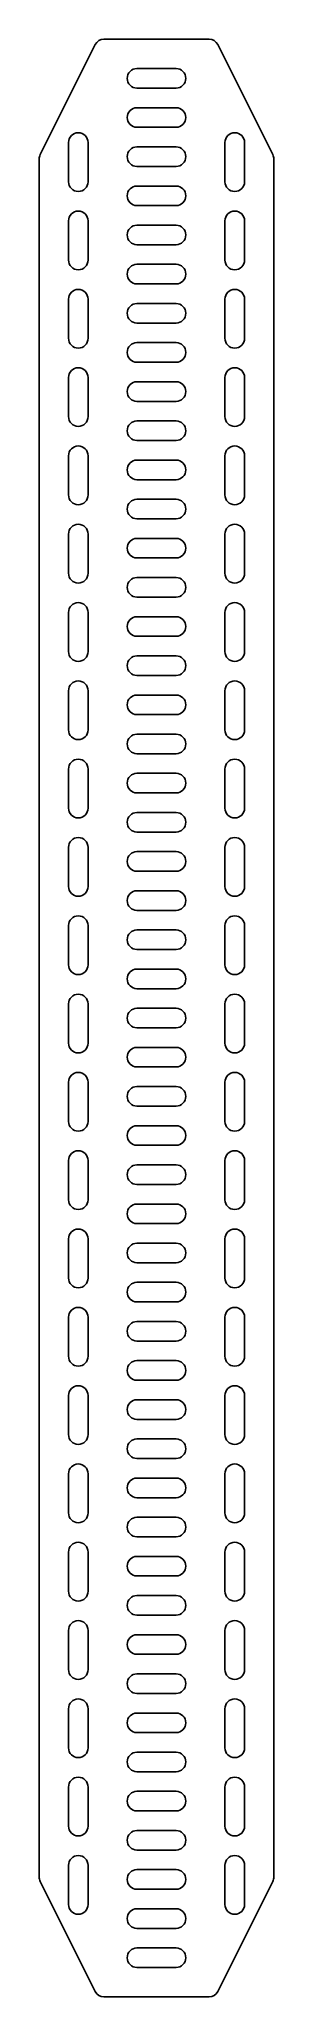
# Model space of a CAD drawing. Header units: millimetres. Extents: x 2149 to 2269, y 1382 to 2382.
import ezdxf

# ---------------------------------------------------------------- set-up
doc = ezdxf.new("R2010")
doc.units = ezdxf.units.MM

msp = doc.modelspace()

# ---------------------------------------------------------------- linework, layer by layer
for p, q in [((2181.7, 2381.8), (2235.5, 2381.8)), ((2177.2, 2379.1), (2149.1, 2322.9)), ((2268.1, 2322.9), (2240, 2379.1)), ((2198.6, 2366.8), (2218.6, 2366.8)), ((2198.6, 2356.8), (2218.6, 2356.8)), ((2198.6, 2346.8), (2218.6, 2346.8)), ((2198.6, 2336.8), (2218.6, 2336.8)), ((2148.6, 1443), (2148.6, 2320.6)), ((2163.6, 2329), (2163.6, 2309)), ((2173.6, 2329), (2173.6, 2309)), ((2198.6, 2326.8), (2218.6, 2326.8)), ((2243.6, 2329), (2243.6, 2309)), ((2253.6, 2329), (2253.6, 2309)), ((2268.6, 2320.6), (2268.6, 1443)), ((2198.6, 2316.8), (2218.6, 2316.8)), ((2198.6, 2306.8), (2218.6, 2306.8)), ((2198.6, 2296.8), (2218.6, 2296.8)), ((2163.6, 2289), (2163.6, 2269)), ((2173.6, 2289), (2173.6, 2269)), ((2198.6, 2286.8), (2218.6, 2286.8)), ((2243.6, 2289), (2243.6, 2269)), ((2253.6, 2289), (2253.6, 2269)), ((2198.6, 2276.8), (2218.6, 2276.8)), ((2198.6, 2266.8), (2218.6, 2266.8)), ((2198.6, 2256.8), (2218.6, 2256.8)), ((2163.6, 2249), (2163.6, 2229)), ((2173.6, 2249), (2173.6, 2229)), ((2198.6, 2246.8), (2218.6, 2246.8)), ((2243.6, 2249), (2243.6, 2229)), ((2253.6, 2249), (2253.6, 2229)), ((2198.6, 2236.8), (2218.6, 2236.8)), ((2198.6, 2226.8), (2218.6, 2226.8)), ((2198.6, 2216.8), (2218.6, 2216.8)), ((2163.6, 2209), (2163.6, 2189)), ((2173.6, 2209), (2173.6, 2189)), ((2198.6, 2206.8), (2218.6, 2206.8)), ((2243.6, 2209), (2243.6, 2189)), ((2253.6, 2209), (2253.6, 2189)), ((2198.6, 2196.8), (2218.6, 2196.8)), ((2198.6, 2186.8), (2218.6, 2186.8)), ((2198.6, 2176.8), (2218.6, 2176.8)), ((2163.6, 2169), (2163.6, 2149)), ((2173.6, 2169), (2173.6, 2149)), ((2198.6, 2166.8), (2218.6, 2166.8)), ((2243.6, 2169), (2243.6, 2149)), ((2253.6, 2169), (2253.6, 2149)), ((2198.6, 2156.8), (2218.6, 2156.8)), ((2198.6, 2146.8), (2218.6, 2146.8)), ((2198.6, 2136.8), (2218.6, 2136.8)), ((2163.6, 2129), (2163.6, 2109)), ((2173.6, 2129), (2173.6, 2109)), ((2198.6, 2126.8), (2218.6, 2126.8)), ((2243.6, 2129), (2243.6, 2109)), ((2253.6, 2129), (2253.6, 2109)), ((2198.6, 2116.8), (2218.6, 2116.8)), ((2198.6, 2106.8), (2218.6, 2106.8)), ((2198.6, 2096.8), (2218.6, 2096.8)), ((2163.6, 2089), (2163.6, 2069)), ((2173.6, 2089), (2173.6, 2069)), ((2198.6, 2086.8), (2218.6, 2086.8)), ((2243.6, 2089), (2243.6, 2069)), ((2253.6, 2089), (2253.6, 2069)), ((2198.6, 2076.8), (2218.6, 2076.8)), ((2198.6, 2066.8), (2218.6, 2066.8)), ((2198.6, 2056.8), (2218.6, 2056.8)), ((2163.6, 2049), (2163.6, 2029)), ((2173.6, 2049), (2173.6, 2029)), ((2198.6, 2046.8), (2218.6, 2046.8)), ((2243.6, 2049), (2243.6, 2029)), ((2253.6, 2049), (2253.6, 2029)), ((2198.6, 2036.8), (2218.6, 2036.8)), ((2198.6, 2026.8), (2218.6, 2026.8)), ((2198.6, 2016.8), (2218.6, 2016.8)), ((2163.6, 2009), (2163.6, 1989)), ((2173.6, 2009), (2173.6, 1989)), ((2198.6, 2006.8), (2218.6, 2006.8)), ((2243.6, 2009), (2243.6, 1989)), ((2253.6, 2009), (2253.6, 1989)), ((2198.6, 1996.8), (2218.6, 1996.8)), ((2198.6, 1986.8), (2218.6, 1986.8)), ((2198.6, 1976.8), (2218.6, 1976.8)), ((2163.6, 1969), (2163.6, 1949)), ((2173.6, 1969), (2173.6, 1949)), ((2198.6, 1966.8), (2218.6, 1966.8)), ((2243.6, 1969), (2243.6, 1949)), ((2253.6, 1969), (2253.6, 1949)), ((2198.6, 1956.8), (2218.6, 1956.8)), ((2198.6, 1946.8), (2218.6, 1946.8)), ((2198.6, 1936.8), (2218.6, 1936.8)), ((2163.6, 1929), (2163.6, 1909)), ((2173.6, 1929), (2173.6, 1909)), ((2198.6, 1926.8), (2218.6, 1926.8)), ((2243.6, 1929), (2243.6, 1909)), ((2253.6, 1929), (2253.6, 1909)), ((2198.6, 1916.8), (2218.6, 1916.8)), ((2198.6, 1906.8), (2218.6, 1906.8)), ((2198.6, 1896.8), (2218.6, 1896.8)), ((2163.6, 1889), (2163.6, 1869)), ((2173.6, 1889), (2173.6, 1869)), ((2198.6, 1886.8), (2218.6, 1886.8)), ((2243.6, 1889), (2243.6, 1869)), ((2253.6, 1889), (2253.6, 1869)), ((2198.6, 1876.8), (2218.6, 1876.8)), ((2198.6, 1866.8), (2218.6, 1866.8)), ((2198.6, 1856.8), (2218.6, 1856.8)), ((2163.6, 1849), (2163.6, 1829)), ((2173.6, 1849), (2173.6, 1829)), ((2198.6, 1846.8), (2218.6, 1846.8)), ((2243.6, 1849), (2243.6, 1829)), ((2253.6, 1849), (2253.6, 1829)), ((2198.6, 1836.8), (2218.6, 1836.8)), ((2198.6, 1826.8), (2218.6, 1826.8)), ((2198.6, 1816.8), (2218.6, 1816.8)), ((2163.6, 1809), (2163.6, 1789)), ((2173.6, 1809), (2173.6, 1789)), ((2198.6, 1806.8), (2218.6, 1806.8)), ((2243.6, 1809), (2243.6, 1789)), ((2253.6, 1809), (2253.6, 1789)), ((2198.6, 1796.8), (2218.6, 1796.8)), ((2198.6, 1786.8), (2218.6, 1786.8)), ((2198.6, 1776.8), (2218.6, 1776.8)), ((2163.6, 1769), (2163.6, 1749)), ((2173.6, 1769), (2173.6, 1749)), ((2198.6, 1766.8), (2218.6, 1766.8)), ((2243.6, 1769), (2243.6, 1749)), ((2253.6, 1769), (2253.6, 1749)), ((2198.6, 1756.8), (2218.6, 1756.8)), ((2198.6, 1746.8), (2218.6, 1746.8)), ((2198.6, 1736.8), (2218.6, 1736.8)), ((2163.6, 1729), (2163.6, 1709)), ((2173.6, 1729), (2173.6, 1709)), ((2198.6, 1726.8), (2218.6, 1726.8)), ((2243.6, 1729), (2243.6, 1709)), ((2253.6, 1729), (2253.6, 1709)), ((2198.6, 1716.8), (2218.6, 1716.8)), ((2198.6, 1706.8), (2218.6, 1706.8)), ((2198.6, 1696.8), (2218.6, 1696.8)), ((2163.6, 1689), (2163.6, 1669)), ((2173.6, 1689), (2173.6, 1669)), ((2198.6, 1686.8), (2218.6, 1686.8)), ((2243.6, 1689), (2243.6, 1669)), ((2253.6, 1689), (2253.6, 1669)), ((2198.6, 1676.8), (2218.6, 1676.8)), ((2198.6, 1666.8), (2218.6, 1666.8)), ((2198.6, 1656.8), (2218.6, 1656.8)), ((2163.6, 1649), (2163.6, 1629)), ((2173.6, 1649), (2173.6, 1629)), ((2198.6, 1646.8), (2218.6, 1646.8)), ((2243.6, 1649), (2243.6, 1629)), ((2253.6, 1649), (2253.6, 1629)), ((2198.6, 1636.8), (2218.6, 1636.8)), ((2198.6, 1626.8), (2218.6, 1626.8)), ((2198.6, 1616.8), (2218.6, 1616.8)), ((2163.6, 1609), (2163.6, 1589)), ((2173.6, 1609), (2173.6, 1589)), ((2198.6, 1606.8), (2218.6, 1606.8)), ((2243.6, 1609), (2243.6, 1589)), ((2253.6, 1609), (2253.6, 1589)), ((2198.6, 1596.8), (2218.6, 1596.8)), ((2198.6, 1586.8), (2218.6, 1586.8)), ((2198.6, 1576.8), (2218.6, 1576.8)), ((2163.6, 1569), (2163.6, 1549)), ((2173.6, 1569), (2173.6, 1549)), ((2198.6, 1566.8), (2218.6, 1566.8)), ((2243.6, 1569), (2243.6, 1549)), ((2253.6, 1569), (2253.6, 1549)), ((2198.6, 1556.8), (2218.6, 1556.8)), ((2198.6, 1546.8), (2218.6, 1546.8)), ((2198.6, 1536.8), (2218.6, 1536.8)), ((2163.6, 1529), (2163.6, 1509)), ((2173.6, 1529), (2173.6, 1509)), ((2198.6, 1526.8), (2218.6, 1526.8)), ((2243.6, 1529), (2243.6, 1509)), ((2253.6, 1529), (2253.6, 1509)), ((2198.6, 1516.8), (2218.6, 1516.8)), ((2198.6, 1506.8), (2218.6, 1506.8)), ((2198.6, 1496.8), (2218.6, 1496.8)), ((2163.6, 1489), (2163.6, 1469)), ((2173.6, 1489), (2173.6, 1469)), ((2198.6, 1486.8), (2218.6, 1486.8)), ((2243.6, 1489), (2243.6, 1469)), ((2253.6, 1489), (2253.6, 1469)), ((2198.6, 1476.8), (2218.6, 1476.8)), ((2198.6, 1466.8), (2218.6, 1466.8)), ((2198.6, 1456.8), (2218.6, 1456.8)), ((2149.1, 1440.8), (2177.2, 1384.6)), ((2163.6, 1449), (2163.6, 1429)), ((2173.6, 1449), (2173.6, 1429)), ((2198.6, 1446.8), (2218.6, 1446.8)), ((2240, 1384.6), (2268.1, 1440.8)), ((2243.6, 1449), (2243.6, 1429)), ((2253.6, 1449), (2253.6, 1429)), ((2198.6, 1436.8), (2218.6, 1436.8)), ((2198.6, 1426.8), (2218.6, 1426.8)), ((2198.6, 1416.8), (2218.6, 1416.8)), ((2198.6, 1406.8), (2218.6, 1406.8)), ((2198.6, 1396.8), (2218.6, 1396.8)), ((2235.5, 1381.8), (2181.7, 1381.8))]:
    msp.add_line(p, q)
for centre, start, end in [((2181.7, 2376.8), 90, 153.4349), ((2235.5, 2376.8), 26.5651, 90), ((2198.6, 2361.8), 90, 270), ((2218.6, 2361.8), 270, 90), ((2198.6, 2341.8), 90, 270), ((2218.6, 2341.8), 270, 90), ((2168.6, 2329), 0, 180), ((2248.6, 2329), 0, 180), ((2153.6, 2320.6), 153.4349, 180), ((2198.6, 2321.8), 90, 270), ((2218.6, 2321.8), 270, 90), ((2263.6, 2320.6), 0, 26.5651), ((2168.6, 2309), 180, 0), ((2198.6, 2301.8), 90, 270), ((2218.6, 2301.8), 270, 90), ((2248.6, 2309), 180, 0), ((2168.6, 2289), 0, 180), ((2248.6, 2289), 0, 180), ((2198.6, 2281.8), 90, 270), ((2218.6, 2281.8), 270, 90), ((2168.6, 2269), 180, 0), ((2198.6, 2261.8), 90, 270), ((2218.6, 2261.8), 270, 90), ((2248.6, 2269), 180, 0), ((2168.6, 2249), 0, 180), ((2248.6, 2249), 0, 180), ((2198.6, 2241.8), 90, 270), ((2218.6, 2241.8), 270, 90), ((2168.6, 2229), 180, 0), ((2198.6, 2221.8), 90, 270), ((2218.6, 2221.8), 270, 90), ((2248.6, 2229), 180, 0), ((2168.6, 2209), 0, 180), ((2248.6, 2209), 0, 180), ((2198.6, 2201.8), 90, 270), ((2218.6, 2201.8), 270, 90), ((2168.6, 2189), 180, 0), ((2198.6, 2181.8), 90, 270), ((2218.6, 2181.8), 270, 90), ((2248.6, 2189), 180, 0), ((2168.6, 2169), 0, 180), ((2248.6, 2169), 0, 180), ((2198.6, 2161.8), 90, 270), ((2218.6, 2161.8), 270, 90), ((2168.6, 2149), 180, 0), ((2198.6, 2141.8), 90, 270), ((2218.6, 2141.8), 270, 90), ((2248.6, 2149), 180, 0), ((2168.6, 2129), 0, 180), ((2248.6, 2129), 0, 180), ((2198.6, 2121.8), 90, 270), ((2218.6, 2121.8), 270, 90), ((2168.6, 2109), 180, 0), ((2198.6, 2101.8), 90, 270), ((2218.6, 2101.8), 270, 90), ((2248.6, 2109), 180, 0), ((2168.6, 2089), 0, 180), ((2248.6, 2089), 0, 180), ((2198.6, 2081.8), 90, 270), ((2218.6, 2081.8), 270, 90), ((2168.6, 2069), 180, 0), ((2198.6, 2061.8), 90, 270), ((2218.6, 2061.8), 270, 90), ((2248.6, 2069), 180, 0), ((2168.6, 2049), 0, 180), ((2248.6, 2049), 0, 180), ((2198.6, 2041.8), 90, 270), ((2218.6, 2041.8), 270, 90), ((2168.6, 2029), 180, 0), ((2198.6, 2021.8), 90, 270), ((2218.6, 2021.8), 270, 90), ((2248.6, 2029), 180, 0), ((2168.6, 2009), 0, 180), ((2248.6, 2009), 0, 180), ((2198.6, 2001.8), 90, 270), ((2218.6, 2001.8), 270, 90), ((2168.6, 1989), 180, 0), ((2198.6, 1981.8), 90, 270), ((2218.6, 1981.8), 270, 90), ((2248.6, 1989), 180, 0), ((2168.6, 1969), 0, 180), ((2248.6, 1969), 0, 180), ((2198.6, 1961.8), 90, 270), ((2218.6, 1961.8), 270, 90), ((2168.6, 1949), 180, 0), ((2198.6, 1941.8), 90, 270), ((2218.6, 1941.8), 270, 90), ((2248.6, 1949), 180, 0), ((2168.6, 1929), 0, 180), ((2248.6, 1929), 0, 180), ((2198.6, 1921.8), 90, 270), ((2218.6, 1921.8), 270, 90), ((2168.6, 1909), 180, 0), ((2198.6, 1901.8), 90, 270), ((2218.6, 1901.8), 270, 90), ((2248.6, 1909), 180, 0), ((2168.6, 1889), 0, 180), ((2248.6, 1889), 0, 180), ((2198.6, 1881.8), 90, 270), ((2218.6, 1881.8), 270, 90), ((2168.6, 1869), 180, 0), ((2198.6, 1861.8), 90, 270), ((2218.6, 1861.8), 270, 90), ((2248.6, 1869), 180, 0), ((2168.6, 1849), 0, 180), ((2248.6, 1849), 0, 180), ((2198.6, 1841.8), 90, 270), ((2218.6, 1841.8), 270, 90), ((2168.6, 1829), 180, 0), ((2198.6, 1821.8), 90, 270), ((2218.6, 1821.8), 270, 90), ((2248.6, 1829), 180, 0), ((2168.6, 1809), 0, 180), ((2248.6, 1809), 0, 180), ((2198.6, 1801.8), 90, 270), ((2218.6, 1801.8), 270, 90), ((2168.6, 1789), 180, 0), ((2198.6, 1781.8), 90, 270), ((2218.6, 1781.8), 270, 90), ((2248.6, 1789), 180, 0), ((2168.6, 1769), 0, 180), ((2248.6, 1769), 0, 180), ((2198.6, 1761.8), 90, 270), ((2218.6, 1761.8), 270, 90), ((2168.6, 1749), 180, 0), ((2198.6, 1741.8), 90, 270), ((2218.6, 1741.8), 270, 90), ((2248.6, 1749), 180, 0), ((2168.6, 1729), 0, 180), ((2248.6, 1729), 0, 180), ((2198.6, 1721.8), 90, 270), ((2218.6, 1721.8), 270, 90), ((2168.6, 1709), 180, 0), ((2198.6, 1701.8), 90, 270), ((2218.6, 1701.8), 270, 90), ((2248.6, 1709), 180, 0), ((2168.6, 1689), 0, 180), ((2248.6, 1689), 0, 180), ((2198.6, 1681.8), 90, 270), ((2218.6, 1681.8), 270, 90), ((2168.6, 1669), 180, 0), ((2198.6, 1661.8), 90, 270), ((2218.6, 1661.8), 270, 90), ((2248.6, 1669), 180, 0), ((2168.6, 1649), 0, 180), ((2248.6, 1649), 0, 180), ((2198.6, 1641.8), 90, 270), ((2218.6, 1641.8), 270, 90), ((2168.6, 1629), 180, 0), ((2198.6, 1621.8), 90, 270), ((2218.6, 1621.8), 270, 90), ((2248.6, 1629), 180, 0), ((2168.6, 1609), 0, 180), ((2248.6, 1609), 0, 180), ((2198.6, 1601.8), 90, 270), ((2218.6, 1601.8), 270, 90), ((2168.6, 1589), 180, 0), ((2198.6, 1581.8), 90, 270), ((2218.6, 1581.8), 270, 90), ((2248.6, 1589), 180, 0), ((2168.6, 1569), 0, 180), ((2248.6, 1569), 0, 180), ((2198.6, 1561.8), 90, 270), ((2218.6, 1561.8), 270, 90), ((2168.6, 1549), 180, 0), ((2198.6, 1541.8), 90, 270), ((2218.6, 1541.8), 270, 90), ((2248.6, 1549), 180, 0), ((2168.6, 1529), 0, 180), ((2248.6, 1529), 0, 180), ((2198.6, 1521.8), 90, 270), ((2218.6, 1521.8), 270, 90), ((2168.6, 1509), 180, 0), ((2198.6, 1501.8), 90, 270), ((2218.6, 1501.8), 270, 90), ((2248.6, 1509), 180, 0), ((2168.6, 1489), 0, 180), ((2248.6, 1489), 0, 180), ((2198.6, 1481.8), 90, 270), ((2218.6, 1481.8), 270, 90), ((2168.6, 1469), 180, 0), ((2198.6, 1461.8), 90, 270), ((2218.6, 1461.8), 270, 90), ((2248.6, 1469), 180, 0), ((2168.6, 1449), 0, 180), ((2248.6, 1449), 0, 180), ((2153.6, 1443), 180, 206.5651), ((2198.6, 1441.8), 90, 270), ((2218.6, 1441.8), 270, 90), ((2263.6, 1443), 333.4349, 0), ((2168.6, 1429), 180, 0), ((2198.6, 1421.8), 90, 270), ((2218.6, 1421.8), 270, 90), ((2248.6, 1429), 180, 0), ((2198.6, 1401.8), 90, 270), ((2218.6, 1401.8), 270, 90), ((2181.7, 1386.8), 206.5651, 270), ((2235.5, 1386.8), 270, 333.4349)]:
    msp.add_arc(centre, 5, start, end)

doc.saveas('drawing.dxf')
